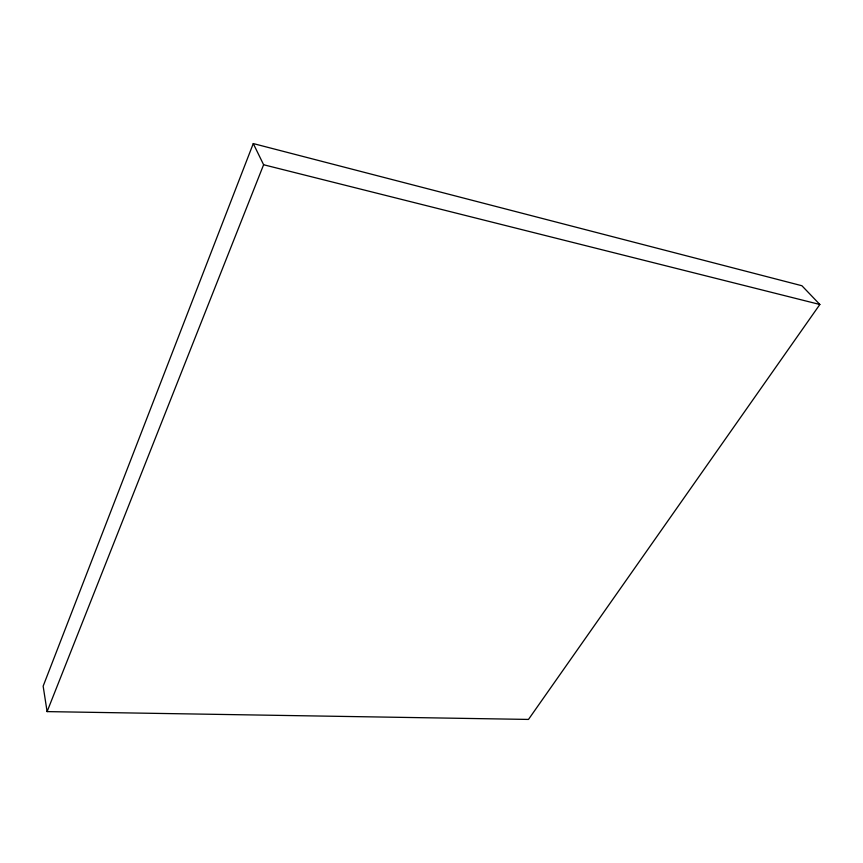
<?xml version="1.0" encoding="UTF-8"?>
<svg xmlns="http://www.w3.org/2000/svg" width="863" height="863" viewBox="0 0 863 863"><rect width="100%" height="100%" fill="white"/><g stroke="black" fill="none" stroke-linecap="round" stroke-linejoin="round"><path stroke-width="1.29" d="M253.269 143.571L43.15 686.15L47.098 711.608L528.48 719.429L819.85 304.488L801.91 285.739L253.269 143.571L263.614 164.747L47.098 711.608M263.614 164.747L819.85 304.488"/></g></svg>
